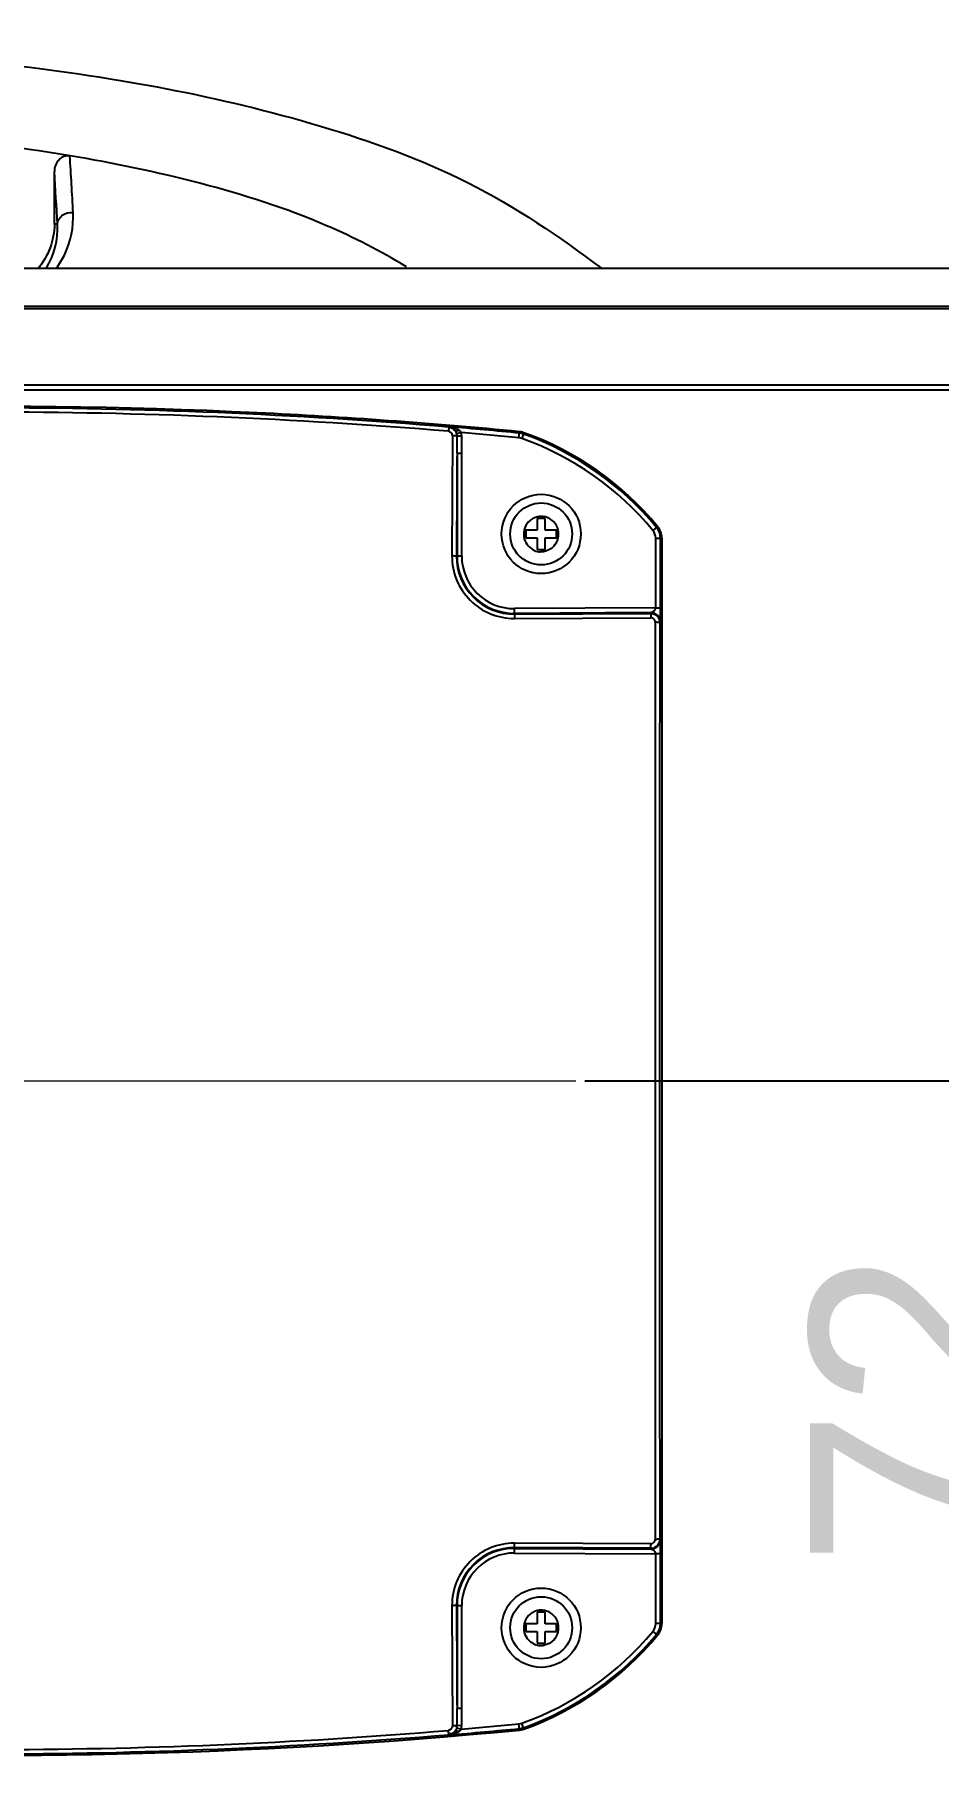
# Model space of a CAD drawing. Header units: millimetres. Extents: x 4086 to 8300, y 123 to 1549.
# Drawn here: x 6869.9 to 6899.6, y 1278.1 to 1335 of the extents above; entities that cross this region are included whole.
import ezdxf
from ezdxf import colors
from ezdxf.entities.mleader import LeaderData, LeaderLine
from ezdxf.math import Vec2, Vec3

# ---------------------------------------------------------------- set-up
doc = ezdxf.new("R2010")
doc.units = ezdxf.units.MM
doc.linetypes.add('CENTER2', pattern=[28.575, 19.05, -3.175, 3.175, -3.175])
doc.layers.add('中心线层', color=7, linetype='CENTER2', lineweight=0)
doc.layers.add('轮廓实线层', color=7, linetype='Continuous', lineweight=30)
doc.layers.add('尺寸标注', color=7, linetype='Continuous')
doc.styles.add('思源黑', font='SourceHanSansCN-Normal.ttf')
doc.dimstyles.new('尺寸标注_3_10比例', dxfattribs={"dimtxt": 7, "dimasz": 6, "dimexe": 2, "dimexo": 1.5, "dimgap": 1, "dimtad": 1, "dimdec": 1, "dimlfac": 3.333333, "dimdsep": 46, "dimtxsty": '思源黑', "dimcen": 0.09, "dimadec": 0, "dimazin": 0, "dimtp": 0.01, "dimtm": 0.01, "dimtfac": 1, "dimtdec": 1, "dimtofl": 0, "dimtmove": 0, "dimatfit": 3, "dimfxl": 0, "dimtolj": 1, "dimarcsym": 0})

# ---------------------------------------------------------------- blocks, each defined once
blk = doc.blocks.new('*D1378')
at = {"layer": 'Defpoints', "color": 0}
for p in [(6886.494, 1300.53), (6903.479, 1300.53), (6942.955, 1278.93)]:
    blk.add_point(p, dxfattribs=at)
at = {"layer": '轮廓实线层', "color": 0, "lineweight": -2}
for p, q in [((6887.994, 1300.53), (6905.479, 1300.53)), ((6903.479, 1284.93), (6903.479, 1294.53)), ((6941.455, 1278.93), (6901.479, 1278.93))]:
    blk.add_line(p, q, dxfattribs=at)
at = {"layer": '轮廓实线层', "color": 0}
for points in [[(6904.479, 1294.53), (6902.479, 1294.53), (6903.479, 1300.53)], [(6902.479, 1284.93), (6904.479, 1284.93), (6903.479, 1278.93)]]:
    blk.add_solid(points, dxfattribs=at)
at = {"layer": '轮廓实线层', "color": 0, "insert": (6898.916, 1289.73), "char_height": 7, "attachment_point": 5, "rotation": 90, "style": '思源黑'}
blk.add_mtext('\\A1;72', dxfattribs=at)
blk = doc.blocks.new('*D1379')
at = {"layer": 'Defpoints', "color": 0}
for p in [(6942.955, 1322.43), (6886.494, 1300.53), (6903.479, 1300.53)]:
    blk.add_point(p, dxfattribs=at)
at = {"layer": '轮廓实线层', "color": 0, "lineweight": -2}
for p, q in [((6903.479, 1322.43), (6903.479, 1364.257)), ((6941.455, 1322.43), (6901.479, 1322.43)), ((6903.479, 1316.43), (6903.479, 1306.53)), ((6887.994, 1300.53), (6905.479, 1300.53))]:
    blk.add_line(p, q, dxfattribs=at)
at = {"layer": '轮廓实线层', "color": 0}
for points in [[(6904.479, 1316.43), (6902.479, 1316.43), (6903.479, 1322.43)], [(6902.479, 1306.53), (6904.479, 1306.53), (6903.479, 1300.53)]]:
    blk.add_solid(points, dxfattribs=at)
at = {"layer": '轮廓实线层', "color": 0, "insert": (6896.522, 1350.387), "char_height": 7, "attachment_point": 5, "rotation": 90, "style": '思源黑'}
blk.add_mtext('\\A1;73{\\A1;{\\H0.7x;\\S+0.02^  0;}}', dxfattribs=at)

msp = doc.modelspace()

# ---------------------------------------------------------------- linework, layer by layer
for p, q in [((6870.521, 1328.73), (6870.521, 1330.458)), ((6870.622, 1328.73), (6870.521, 1328.73)), ((6936.355, 1327.271), (6844.406, 1327.271)), ((6844.406, 1326.032), (6936.355, 1326.032)), ((6936.355, 1325.944), (6844.406, 1325.944)), ((6842.906, 1323.278), (6936.355, 1323.278)), ((6936.355, 1323.431), (6844.406, 1323.431)), ((6883.534, 1322.056), (6883.512, 1322.05)), ((6883.921, 1321.867), (6883.774, 1321.827)), ((6885.824, 1321.694), (6885.844, 1321.896)), ((6885.989, 1321.864), (6885.92, 1321.673)), ((6883.637, 1321.76), (6883.618, 1317.806)), ((6883.937, 1321.753), (6883.784, 1321.752)), ((6883.784, 1321.192), (6883.784, 1317.798)), ((6883.784, 1321.192), (6883.939, 1321.192)), ((6883.939, 1317.798), (6883.939, 1321.192)), ((6886.428, 1319.04), (6886.428, 1318.658)), ((6886.683, 1319.04), (6886.428, 1319.04)), ((6886.683, 1318.658), (6886.683, 1319.04)), ((6886.046, 1318.658), (6886.046, 1318.403)), ((6886.428, 1318.658), (6886.046, 1318.658)), ((6887.066, 1318.658), (6886.683, 1318.658)), ((6887.066, 1318.403), (6887.066, 1318.658)), ((6890.392, 1318.778), (6890.236, 1318.648)), ((6886.046, 1318.403), (6886.428, 1318.403)), ((6886.428, 1318.403), (6886.428, 1318.02)), ((6886.428, 1318.02), (6886.683, 1318.02)), ((6886.683, 1318.02), (6886.683, 1318.403)), ((6886.683, 1318.403), (6887.066, 1318.403)), ((6890.327, 1318.394), (6890.327, 1316.097)), ((6890.327, 1318.394), (6890.531, 1318.394)), ((6890.483, 1316.097), (6890.483, 1318.394)), ((6890.531, 1318.394), (6890.531, 1282.666)), ((6883.939, 1317.798), (6883.767, 1317.798)), ((6890.327, 1316.097), (6885.673, 1316.073)), ((6885.674, 1315.917), (6885.673, 1316.073)), ((6890.172, 1315.941), (6885.674, 1315.917)), ((6885.674, 1315.893), (6885.674, 1315.917)), ((6885.674, 1315.893), (6890.163, 1315.916)), ((6885.674, 1315.893), (6885.675, 1315.75)), ((6885.675, 1315.75), (6890.163, 1315.773)), ((6890.163, 1315.916), (6890.163, 1315.773)), ((6890.314, 1315.623), (6890.314, 1285.438)), ((6890.327, 1316.097), (6890.483, 1316.097)), ((6890.474, 1315.642), (6890.463, 1315.616)), ((6890.474, 1285.418), (6890.463, 1285.444)), ((6885.673, 1284.987), (6885.675, 1285.31)), ((6885.673, 1284.987), (6890.327, 1284.963)), ((6890.163, 1285.144), (6885.674, 1285.167)), ((6885.674, 1285.143), (6890.172, 1285.119)), ((6890.163, 1285.287), (6885.675, 1285.31)), ((6890.163, 1285.144), (6890.163, 1285.287)), ((6890.181, 1285.116), (6890.172, 1285.119)), ((6890.327, 1284.963), (6890.327, 1282.666)), ((6890.483, 1284.963), (6890.327, 1284.963)), ((6890.475, 1285.41), (6890.474, 1285.418)), ((6890.483, 1282.666), (6890.483, 1284.963)), ((6883.618, 1283.255), (6883.637, 1279.3)), ((6883.767, 1283.262), (6883.939, 1283.262)), ((6883.784, 1283.262), (6883.784, 1279.868)), ((6883.939, 1279.868), (6883.939, 1283.262)), ((6886.046, 1282.658), (6886.046, 1282.403)), ((6886.428, 1282.658), (6886.046, 1282.658)), ((6886.428, 1283.04), (6886.428, 1282.658)), ((6886.683, 1283.04), (6886.428, 1283.04)), ((6886.683, 1282.658), (6886.683, 1283.04)), ((6887.066, 1282.658), (6886.683, 1282.658)), ((6887.066, 1282.403), (6887.066, 1282.658)), ((6890.531, 1282.666), (6890.327, 1282.666)), ((6886.046, 1282.403), (6886.428, 1282.403)), ((6886.428, 1282.403), (6886.428, 1282.02)), ((6886.428, 1282.02), (6886.683, 1282.02)), ((6886.683, 1282.02), (6886.683, 1282.403)), ((6886.683, 1282.403), (6887.066, 1282.403)), ((6890.392, 1282.283), (6890.236, 1282.412)), ((6883.939, 1279.868), (6883.784, 1279.868)), ((6883.774, 1279.233), (6883.921, 1279.193)), ((6883.937, 1279.307), (6883.784, 1279.308)), ((6885.844, 1279.164), (6885.824, 1279.366)), ((6885.989, 1279.196), (6885.92, 1279.387)), ((6883.512, 1279.011), (6883.534, 1279.004))]:
    msp.add_line(p, q)
for points in [[(6883.843, 1321.95), (6883.873, 1321.926), (6883.899, 1321.898), (6883.921, 1321.867)], [(6883.937, 1321.753), (6883.935, 1321.791), (6883.93, 1321.83), (6883.921, 1321.867)], [(6883.774, 1279.233), (6883.762, 1279.196), (6883.746, 1279.161), (6883.726, 1279.128)], [(6883.921, 1279.193), (6883.93, 1279.231), (6883.935, 1279.269), (6883.937, 1279.307)]]:
    msp.add_lwpolyline(points)
for centre, radius in [((6886.556, 1318.53), 1.305), ((6886.556, 1318.53), 1.02), ((6886.556, 1282.53), 1.305), ((6886.556, 1282.53), 1.02)]:
    msp.add_circle(centre, radius)
for centre, radius, start, end in [((6025.923, 1280.946), 846.588, 3.261494, 3.387969), ((6022.203, 1280.387), 849.795, 3.261231, 3.377935), ((6868.231, 1328.568), 2.396, 327.1904, 3.8744), ((6868.256, 1137.935), 184.746, 85.26292, 94.73728), ((6868.256, 1138.02), 184.52, 85.26097, 94.73924), ((6869.573, 1153.611), 169.023, 84.47751, 85.26215), ((6869.573, 1153.611), 168.867, 84.47752, 85.12576), ((6885.786, 1321.299), 0.553, 70.2548, 84.4751), ((6885.786, 1321.299), 0.6, 70.2548, 84.4751), ((6882.542, 1312.261), 10.203, 39.6964, 70.2548), ((6883.487, 1321.751), 0.298, 0.2369, 14.9591), ((6716.068, 1321.642), 167.716, 359.84626, 0.03759), ((6803.132, 1321.198), 80.807, 359.99571, 0.39357), ((6885.786, 1321.299), 0.397, 70.2548, 84.4751), ((6882.542, 1312.261), 10, 39.6964, 70.2548), ((6882.542, 1312.261), 10.156, 39.6964, 70.2548), ((6886.555, 1318.531), 0.576, 115.1801, 129.0292), ((6886.554, 1318.524), 0.583, 67.9439, 76.101), ((6886.554, 1318.529), 0.578, 6.5115, 37.0938), ((6889.931, 1318.394), 0.397, 359.9996, 39.6964), ((6889.931, 1318.394), 0.553, 0, 39.6964), ((6889.931, 1318.394), 0.6, 0, 39.6964), ((6886.539, 1318.517), 0.556, 215.3856, 222.48), ((6885.664, 1317.797), 2.047, 179.7461, 270.2928), ((6885.664, 1317.79), 1.897, 179.7395, 270.3057), ((6885.664, 1317.798), 1.881, 180, 270.2969), ((6885.664, 1317.798), 1.725, 180, 270.2969), ((6890.166, 1315.619), 0.296, 49.8144, 60.2322), ((6890.308, 1312.349), 3.273, 89.1702, 89.9), ((16850.85, 1300.53), 9960.398, 179.9132195, 180.0867794), ((6876.818, 1316.037), 13.666, 359.3065, 359.6784), ((6872.374, 1316.062), 18.11, 359.6782, 0.111), ((6890.308, 1288.711), 3.273, 270.0999, 270.8279), ((6885.664, 1283.264), 2.047, 89.7074, 180.2538), ((6885.664, 1283.271), 1.897, 89.6943, 180.2605), ((6885.664, 1283.262), 1.881, 89.7031, 180), ((6885.664, 1283.262), 1.725, 89.7031, 180), ((6890.163, 1285.437), 0.293, 269.8229, 310.1569), ((6878.409, 1285.043), 12.074, 0.3759, 0.6609), ((6866.63, 1284.982), 23.853, 359.9562, 0.339), ((6886.555, 1282.531), 0.576, 115.1801, 129.0292), ((6886.554, 1282.524), 0.583, 67.9439, 76.101), ((6886.554, 1282.529), 0.578, 6.5115, 37.0938), ((6889.931, 1282.666), 0.397, 320.3036, 0.0004), ((6889.931, 1282.666), 0.553, 320.3036, 0), ((6889.931, 1282.666), 0.6, 320.3036, 0), ((6882.542, 1288.799), 10, 289.7452, 320.3036), ((6882.542, 1288.799), 10.156, 289.7452, 320.3036), ((6882.542, 1288.799), 10.203, 289.7452, 320.3036), ((6886.539, 1282.517), 0.556, 215.3856, 222.48), ((6716.03, 1279.418), 167.754, 359.96249, 0.15372), ((6803.13, 1279.862), 80.809, 359.60656, 0.00429), ((6869.558, 1447.611), 169.185, 274.73824, 275.52212), ((6883.487, 1279.31), 0.297, 345.0235, 359.7651), ((6869.558, 1447.611), 169.029, 274.8745, 275.52212), ((6885.786, 1279.761), 0.397, 275.5249, 289.7452), ((6885.786, 1279.761), 0.553, 275.5249, 289.7452), ((6885.786, 1279.761), 0.6, 275.5249, 289.7452), ((6868.256, 1463.125), 184.746, 265.26272, 274.73708), ((6868.256, 1463.04), 184.52, 265.26076, 274.73903)]:
    msp.add_arc(centre, radius, start, end)
for points, knots in [([(6869.064, 1333.97), (6870.792, 1333.762), (6874.238, 1333.26), (6879.311, 1332.043), (6884.255, 1330.283), (6887.155, 1328.316), (6888.545, 1327.273)], [0, 0, 0, 0, 0.250262, 0.500185, 0.75005, 1, 1, 1, 1]), ([(6871.035, 1330.976), (6870.905, 1330.998), (6870.608, 1330.877), (6870.521, 1330.593), (6870.521, 1330.458)], [0, 0, 0, 0, 0.495275, 1, 1, 1, 1]), ([(6882.118, 1327.321), (6881.276, 1327.835), (6879.083, 1328.959), (6875.339, 1330.141), (6872.473, 1330.736), (6871.035, 1330.976)], [0, 0, 0, 0, 0.25221, 0.627332, 1, 1, 1, 1]), ([(6870.58, 1327.269), (6870.682, 1327.408), (6871.022, 1327.962), (6871.163, 1328.635), (6871.136, 1329.111)], [0, 0, 0, 0, 0.265125, 1, 1, 1, 1]), ([(6870.622, 1328.73), (6870.624, 1328.839), (6870.763, 1329.07), (6871.014, 1329.124), (6871.136, 1329.111)], [0, 0, 0, 0, 0.470948, 1, 1, 1, 1]), ([(6885.844, 1321.896), (6882.968, 1322.175), (6871.261, 1323.001), (6859.473, 1322.748), (6850.667, 1321.896)], [0, 0, 0, 0, 0.246151, 1, 1, 1, 1]), ([(6883.512, 1322.05), (6883.512, 1322.046), (6883.51, 1321.999), (6883.504, 1321.952), (6883.5, 1321.91)], [0, 0, 0, 0, 0.08337, 1, 1, 1, 1]), ([(6883.645, 1322.014), (6883.628, 1322.025), (6883.592, 1322.044), (6883.553, 1322.054), (6883.534, 1322.056)], [0, 0, 0, 0, 0.512739, 1, 1, 1, 1]), ([(6883.645, 1322.014), (6883.654, 1322.01), (6883.678, 1322.007), (6883.7, 1322.013), (6883.711, 1322.018)], [0, 0, 0, 0, 0.46087, 1, 1, 1, 1]), ([(6883.726, 1321.932), (6883.715, 1321.949), (6883.69, 1321.979), (6883.66, 1322.004), (6883.645, 1322.014)], [0, 0, 0, 0, 0.524569, 1, 1, 1, 1]), ([(6883.726, 1321.932), (6883.738, 1321.922), (6883.785, 1321.925), (6883.821, 1321.939), (6883.843, 1321.95)], [0, 0, 0, 0, 0.389065, 1, 1, 1, 1]), ([(6883.774, 1321.827), (6883.769, 1321.847), (6883.756, 1321.883), (6883.737, 1321.917), (6883.726, 1321.932)], [0, 0, 0, 0, 0.515537, 1, 1, 1, 1]), ([(6883.784, 1321.752), (6883.778, 1321.754), (6883.729, 1321.758), (6883.68, 1321.76), (6883.637, 1321.76)], [0, 0, 0, 0, 0.127156, 1, 1, 1, 1]), ([(6886.478, 1317.946), (6886.491, 1317.944), (6886.518, 1317.943), (6886.543, 1317.949), (6886.556, 1317.953)], [0, 0, 0, 0, 0.501922, 1, 1, 1, 1]), ([(6886.556, 1317.953), (6886.567, 1317.949), (6886.592, 1317.946), (6886.617, 1317.949), (6886.63, 1317.952)], [0, 0, 0, 0, 0.493059, 1, 1, 1, 1]), ([(6886.786, 1318.007), (6886.801, 1318.013), (6886.829, 1318.025), (6886.857, 1318.039), (6886.87, 1318.047)], [0, 0, 0, 0, 0.502353, 1, 1, 1, 1]), ([(6886.87, 1318.047), (6886.881, 1318.053), (6886.901, 1318.066), (6886.92, 1318.081), (6886.93, 1318.089)], [0, 0, 0, 0, 0.497102, 1, 1, 1, 1]), ([(6883.767, 1317.798), (6883.763, 1317.801), (6883.711, 1317.801), (6883.663, 1317.805), (6883.618, 1317.806)], [0, 0, 0, 0, 0.098926, 1, 1, 1, 1]), ([(6890.238, 1315.754), (6890.227, 1315.76), (6890.202, 1315.77), (6890.176, 1315.773), (6890.163, 1315.773)], [0, 0, 0, 0, 0.500259, 1, 1, 1, 1]), ([(6890.172, 1315.941), (6890.179, 1315.947), (6890.247, 1315.961), (6890.306, 1316.015), (6890.323, 1316.07)], [0, 0, 0, 0, 0.140086, 1, 1, 1, 1]), ([(6890.323, 1316.07), (6890.325, 1316.075), (6890.327, 1316.083), (6890.327, 1316.092), (6890.327, 1316.097)], [0, 0, 0, 0, 0.499428, 1, 1, 1, 1]), ([(6890.463, 1315.616), (6890.457, 1315.624), (6890.413, 1315.614), (6890.381, 1315.622), (6890.355, 1315.622)], [0, 0, 0, 0, 0.285113, 1, 1, 1, 1]), ([(6890.474, 1315.642), (6890.477, 1315.65), (6890.474, 1315.729), (6890.482, 1315.803), (6890.482, 1315.871)], [0, 0, 0, 0, 0.10994, 1, 1, 1, 1]), ([(6890.294, 1285.362), (6890.3, 1285.374), (6890.31, 1285.398), (6890.314, 1285.425), (6890.314, 1285.438)], [0, 0, 0, 0, 0.500018, 1, 1, 1, 1]), ([(6890.463, 1285.444), (6890.457, 1285.436), (6890.413, 1285.446), (6890.381, 1285.438), (6890.355, 1285.438)], [0, 0, 0, 0, 0.285153, 1, 1, 1, 1]), ([(6890.267, 1285.068), (6890.253, 1285.08), (6890.225, 1285.098), (6890.194, 1285.11), (6890.181, 1285.116)], [0, 0, 0, 0, 0.568805, 1, 1, 1, 1]), ([(6890.327, 1284.963), (6890.327, 1284.984), (6890.311, 1285.025), (6890.283, 1285.055), (6890.267, 1285.068)], [0, 0, 0, 0, 0.511681, 1, 1, 1, 1]), ([(6890.482, 1285.183), (6890.482, 1285.206), (6890.481, 1285.282), (6890.481, 1285.358), (6890.475, 1285.41)], [0, 0, 0, 0, 0.3128, 1, 1, 1, 1]), ([(6883.767, 1283.262), (6883.763, 1283.26), (6883.711, 1283.259), (6883.663, 1283.255), (6883.618, 1283.255)], [0, 0, 0, 0, 0.098926, 1, 1, 1, 1]), ([(6886.786, 1282.007), (6886.801, 1282.013), (6886.829, 1282.025), (6886.857, 1282.039), (6886.87, 1282.047)], [0, 0, 0, 0, 0.502353, 1, 1, 1, 1]), ([(6886.87, 1282.047), (6886.881, 1282.053), (6886.901, 1282.066), (6886.92, 1282.081), (6886.93, 1282.089)], [0, 0, 0, 0, 0.497102, 1, 1, 1, 1]), ([(6886.478, 1281.946), (6886.491, 1281.944), (6886.518, 1281.943), (6886.543, 1281.949), (6886.556, 1281.953)], [0, 0, 0, 0, 0.501922, 1, 1, 1, 1]), ([(6886.556, 1281.953), (6886.567, 1281.949), (6886.592, 1281.946), (6886.617, 1281.949), (6886.63, 1281.952)], [0, 0, 0, 0, 0.493059, 1, 1, 1, 1]), ([(6850.667, 1279.164), (6853.543, 1278.886), (6865.25, 1278.059), (6877.038, 1278.312), (6885.844, 1279.164)], [0, 0, 0, 0, 0.246151, 1, 1, 1, 1]), ([(6883.784, 1279.308), (6883.778, 1279.307), (6883.729, 1279.302), (6883.68, 1279.3), (6883.637, 1279.3)], [0, 0, 0, 0, 0.127147, 1, 1, 1, 1]), ([(6883.921, 1279.193), (6883.912, 1279.177), (6883.888, 1279.147), (6883.859, 1279.121), (6883.843, 1279.11)], [0, 0, 0, 0, 0.484058, 1, 1, 1, 1]), ([(6883.512, 1279.011), (6883.512, 1279.014), (6883.51, 1279.062), (6883.504, 1279.108), (6883.5, 1279.151)], [0, 0, 0, 0, 0.083663, 1, 1, 1, 1]), ([(6883.534, 1279.004), (6883.553, 1279.006), (6883.592, 1279.016), (6883.628, 1279.035), (6883.645, 1279.046)], [0, 0, 0, 0, 0.48718, 1, 1, 1, 1]), ([(6883.645, 1279.046), (6883.66, 1279.057), (6883.69, 1279.081), (6883.715, 1279.112), (6883.726, 1279.128)], [0, 0, 0, 0, 0.475432, 1, 1, 1, 1]), ([(6883.645, 1279.046), (6883.654, 1279.051), (6883.677, 1279.054), (6883.699, 1279.048), (6883.711, 1279.043)], [0, 0, 0, 0, 0.451271, 1, 1, 1, 1]), ([(6883.726, 1279.128), (6883.738, 1279.139), (6883.785, 1279.135), (6883.822, 1279.121), (6883.843, 1279.11)], [0, 0, 0, 0, 0.395081, 1, 1, 1, 1])]:
    msp.add_open_spline(points, degree=3, knots=knots)
for points in [[(6871.035, 1330.976), (6869.229, 1331.277), (6867.408, 1331.495), (6865.585, 1331.667)], [(6870.521, 1328.73), (6870.521, 1328.207), (6870.318, 1327.655), (6869.978, 1327.257)], [(6883.637, 1321.76), (6883.637, 1321.828), (6883.567, 1321.904), (6883.5, 1321.91)], [(6883.512, 1322.05), (6883.583, 1322.044), (6883.684, 1322.001), (6883.688, 1321.93)], [(6883.534, 1322.056), (6883.594, 1322.051), (6883.654, 1322.038), (6883.711, 1322.018)], [(6883.711, 1322.018), (6883.757, 1322.001), (6883.803, 1321.979), (6883.843, 1321.95)], [(6883.784, 1321.192), (6883.778, 1320.061), (6883.772, 1318.929), (6883.767, 1317.798)], [(6886.556, 1319.107), (6886.472, 1319.107), (6886.386, 1319.088), (6886.31, 1319.052)], [(6886.694, 1319.09), (6886.649, 1319.101), (6886.602, 1319.107), (6886.556, 1319.107)], [(6887.016, 1318.878), (6886.954, 1318.959), (6886.868, 1319.026), (6886.773, 1319.064)], [(6886.192, 1318.978), (6886.042, 1318.857), (6885.955, 1318.627), (6885.986, 1318.436)], [(6885.986, 1318.436), (6886.001, 1318.35), (6886.036, 1318.265), (6886.086, 1318.195)], [(6886.93, 1318.089), (6887.068, 1318.206), (6887.149, 1318.415), (6887.129, 1318.595)], [(6886.129, 1318.141), (6886.22, 1318.043), (6886.346, 1317.961), (6886.478, 1317.946)], [(6886.63, 1317.952), (6886.684, 1317.964), (6886.735, 1317.987), (6886.786, 1318.007)], [(6890.163, 1315.916), (6890.214, 1315.916), (6890.268, 1315.902), (6890.313, 1315.876)], [(6890.322, 1315.901), (6890.277, 1315.926), (6890.224, 1315.941), (6890.172, 1315.941)], [(6890.314, 1315.623), (6890.314, 1315.673), (6890.282, 1315.729), (6890.238, 1315.754)], [(6890.474, 1315.642), (6890.473, 1315.742), (6890.409, 1315.852), (6890.322, 1315.901)], [(6890.357, 1315.846), (6890.421, 1315.791), (6890.463, 1315.7), (6890.463, 1315.616)], [(6890.463, 1285.444), (6890.463, 1285.36), (6890.421, 1285.269), (6890.357, 1285.215)], [(6890.163, 1285.287), (6890.214, 1285.287), (6890.269, 1285.319), (6890.294, 1285.362)], [(6890.322, 1285.16), (6890.277, 1285.135), (6890.224, 1285.119), (6890.172, 1285.119)], [(6890.474, 1285.418), (6890.473, 1285.319), (6890.41, 1285.209), (6890.322, 1285.16)], [(6883.767, 1283.262), (6883.772, 1282.131), (6883.778, 1281), (6883.784, 1279.868)], [(6886.192, 1282.978), (6886.042, 1282.857), (6885.955, 1282.627), (6885.986, 1282.436)], [(6886.556, 1283.107), (6886.472, 1283.107), (6886.386, 1283.088), (6886.31, 1283.052)], [(6886.694, 1283.09), (6886.649, 1283.101), (6886.602, 1283.107), (6886.556, 1283.107)], [(6887.016, 1282.878), (6886.954, 1282.959), (6886.868, 1283.026), (6886.773, 1283.064)], [(6886.93, 1282.089), (6887.068, 1282.206), (6887.149, 1282.415), (6887.129, 1282.595)], [(6885.986, 1282.436), (6886.001, 1282.35), (6886.036, 1282.265), (6886.086, 1282.195)], [(6886.129, 1282.141), (6886.22, 1282.043), (6886.346, 1281.961), (6886.478, 1281.946)], [(6886.63, 1281.952), (6886.684, 1281.964), (6886.735, 1281.987), (6886.786, 1282.007)], [(6883.637, 1279.3), (6883.637, 1279.233), (6883.567, 1279.156), (6883.5, 1279.151)], [(6883.726, 1279.128), (6883.683, 1279.072), (6883.593, 1279.01), (6883.531, 1279.044)], [(6883.711, 1279.043), (6883.654, 1279.023), (6883.594, 1279.01), (6883.534, 1279.004)], [(6883.843, 1279.11), (6883.803, 1279.081), (6883.757, 1279.059), (6883.711, 1279.043)]]:
    msp.add_open_spline(points, degree=3)
at = {"layer": '中心线层'}
msp.add_line((6725.771, 1300.53), (7047.216, 1300.53), dxfattribs=at)

# ---------------------------------------------------------------- dimensions: what is measured, and where the dimension line sits
at = {"layer": '轮廓实线层'}
dim = msp.add_linear_dim(base=(6903.479, 1300.53), p1=(6942.955, 1322.43), p2=(6886.494, 1300.53), angle=90, text='<>{\\A1;{\\H0.7x;\\S+0.02^  0;}}', dimstyle='尺寸标注_3_10比例', dxfattribs=at)
dim.commit()
dim.dimension.update_dxf_attribs({"geometry": '*D1379', "text_midpoint": (6903.479, 1350.387), "dimtype": 160})
dim = msp.add_linear_dim(base=(6903.479, 1300.53), p1=(6942.955, 1278.93), p2=(6886.494, 1300.53), angle=90, dimstyle='尺寸标注_3_10比例', dxfattribs=at)
dim.commit()
dim.dimension.update_dxf_attribs({"geometry": '*D1378', "text_midpoint": (6898.916, 1289.73)})

# ---------------------------------------------------------------- leaders
at = {"layer": '尺寸标注'}
ml = msp.add_multileader_mtext('Standard', dxfattribs=at)
ml.set_content('{\\A1;\\C256;φ6 {\\H0.7x;\\S+0.018^  0;}贯通（定位孔）}', style='思源黑')
ml.set_leader_properties()
ml.build(insert=Vec2(0, 0))
ml.multileader.update_dxf_attribs({"text_left_attachment_type": 5, "text_right_attachment_type": 5, "dogleg_length": 1, "arrow_head_size": 6})
ctx = ml.context
ctx.base_point, ctx.char_height, ctx.arrow_head_size, ctx.plane_origin = Vec3(6823.367, 1369.904), 7, 6, Vec3(6942.949, 1322.52)
ctx.left_attachment, ctx.right_attachment, ctx.text_align_type = 5, 5, 2
notes = []
notes.append((ctx, [(0, (1, 1, 0), (6922.568, 1369.904), (-1, 0), 1, [(0, [(6942.949, 1322.52)], 0, [])])]))
ctx.mtext.insert, ctx.mtext.alignment, ctx.mtext.flow_direction = Vec3(6919.568, 1383.596), 3, 5
ml = msp.add_multileader_mtext('Standard', dxfattribs=at)
ml.set_content('8×M4{\\A1;\\C256;深度}10', style='思源黑')
ml.set_leader_properties()
ml.build(insert=Vec2(0, 0))
ml.multileader.update_dxf_attribs({"text_left_attachment_type": 5, "text_right_attachment_type": 5, "dogleg_length": 1, "arrow_head_size": 6})
ctx = ml.context
ctx.base_point, ctx.char_height, ctx.arrow_head_size, ctx.plane_origin = Vec3(6837.884, 1248.598), 7, 6, Vec3(6823.888, 1280.347)
ctx.left_attachment, ctx.right_attachment = 5, 5
notes.append((ctx, [(0, (1, 1, 0), (6836.884, 1248.598), (1, 0), 1, [(0, [(6823.888, 1280.347)], 0, [])])]))
ctx.mtext.insert, ctx.mtext.flow_direction = Vec3(6839.884, 1257.359), 5
for ctx, leaders in notes:
    for number, flags, end, landing, length, lines in leaders:
        leader = LeaderData()
        leader.index, (leader.has_last_leader_line, leader.has_dogleg_vector, leader.attachment_direction) = number, flags
        leader.last_leader_point, leader.dogleg_vector, leader.dogleg_length = Vec3(end), Vec3(landing), length
        for number, points, colour, breaks in lines:
            line = LeaderLine()
            line.index, line.vertices, line.color, line.breaks = number, Vec3.list(points), colors.encode_raw_color(colour), breaks
            leader.lines.append(line)
        ctx.leaders.append(leader)

doc.saveas('drawing.dxf')
